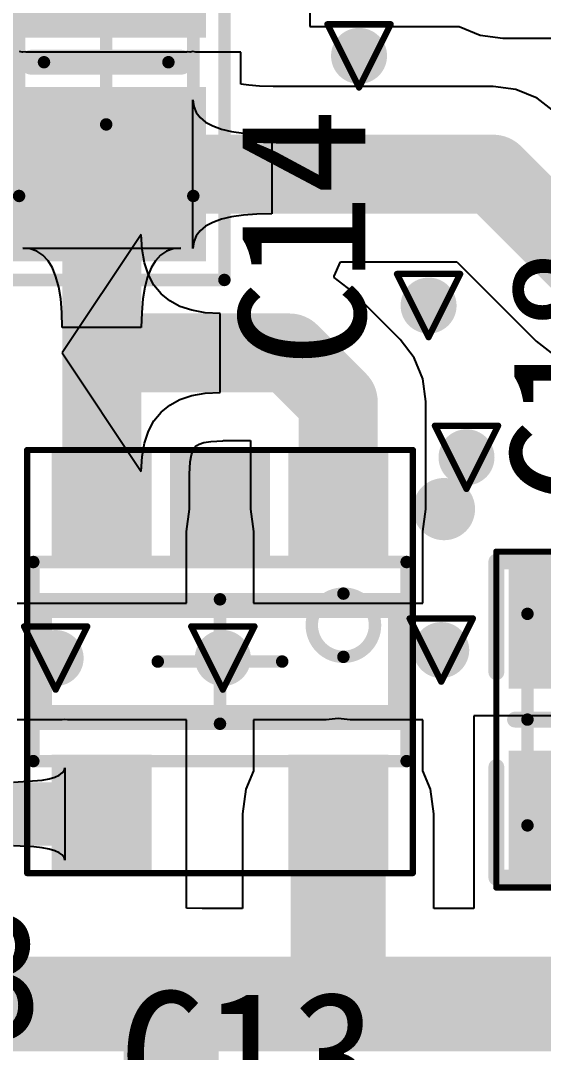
# Model space of a CAD drawing. Header units: millimetres. Extents: x 80 to 220, y 44 to 120.
# Drawn here: x 130.23 to 134.43, y 93.85 to 102.14 of the extents above; entities that cross this region are included whole.
import ezdxf

# ---------------------------------------------------------------- set-up
doc = ezdxf.new("R2010")
doc.units = ezdxf.units.MM
for name, color, linetype in [('BottomLayer', 5, 'Continuous'), ('DrillDrawing', 1, 'Continuous'), ('Mechanical13', 56, 'Continuous'), ('Mechanical15', 56, 'Continuous'), ('MultiLayer', 9, 'Continuous'), ('TopLayer', 1, 'Continuous'), ('TopOverlay', 2, 'Continuous'), ('TopPaste', 8, 'Continuous'), ('TopSolder', 216, 'Continuous'), ('ViaHoleLayer', 16, 'Continuous')]:
    doc.layers.add(name, color=color, linetype=linetype)

# ---------------------------------------------------------------- blocks, each defined once
blk = doc.blocks.new('C0603_18')
at = {"layer": 'Mechanical13', "const_width": 0.1}
for points in [[(0.85, 0.45), (-0.85, 0.45)], [(-0.85, -0.45), (-0.85, 0.45)], [(0.85, -0.45), (0.85, 0.45)], [(0.85, -0.45), (-0.85, -0.45)]]:
    blk.add_lwpolyline(points, dxfattribs=at)
at = {"layer": 'Mechanical13', "const_width": 0.05}
for points in [[(-0.875, 0.45, 1), (-0.825, 0.45, 1)], [(-0.875, 0.45, 1), (-0.825, 0.45, 1)], [(0.825, 0.45, 1), (0.875, 0.45, 1)], [(0.825, 0.45, 1), (0.875, 0.45, 1)], [(-0.875, -0.45, 1), (-0.825, -0.45, 1)], [(-0.875, -0.45, 1), (-0.825, -0.45, 1)], [(0.825, -0.45, 1), (0.875, -0.45, 1)], [(0.825, -0.45, 1), (0.875, -0.45, 1)]]:
    blk.add_lwpolyline(points, format="xyb", close=True, dxfattribs=at)
at = {"layer": 'Mechanical15'}
for points, const_width in [([(-1.35, -0.7), (-1.35, 0.7)], 0.05), ([(1.35, 0.7), (-1.35, 0.7)], 0.05), ([(1.35, -0.7), (1.35, 0.7)], 0.05), ([(0, -0.45), (0, 0.45)], 0.1), ([(0.45, 0), (-0.45, 0)], 0.1), ([(1.35, -0.7), (-1.35, -0.7)], 0.05)]:
    blk.add_lwpolyline(points, dxfattribs=dict(at, const_width=const_width))
for points, const_width in [([(-1.3625, 0.7, 1), (-1.3375, 0.7, 1)], 0.025), ([(-1.3625, 0.7, 1), (-1.3375, 0.7, 1)], 0.025), ([(1.3375, 0.7, 1), (1.3625, 0.7, 1)], 0.025), ([(1.3375, 0.7, 1), (1.3625, 0.7, 1)], 0.025), ([(-0.025, 0.45, 1), (0.025, 0.45, 1)], 0.05), ([(-0.475, 0, 1), (-0.425, 0, 1)], 0.05), ([(0.425, 0, 1), (0.475, 0, 1)], 0.05), ([(-0.025, -0.45, 1), (0.025, -0.45, 1)], 0.05), ([(-1.3625, -0.7, 1), (-1.3375, -0.7, 1)], 0.025), ([(-1.3625, -0.7, 1), (-1.3375, -0.7, 1)], 0.025), ([(1.3375, -0.7, 1), (1.3625, -0.7, 1)], 0.025), ([(1.3375, -0.7, 1), (1.3625, -0.7, 1)], 0.025)]:
    blk.add_lwpolyline(points, format="xyb", close=True, dxfattribs=dict(at, const_width=const_width))
at = {"layer": 'TopLayer'}
for points in [[(-0.35, -0.5), (-0.35, 0.5), (-1.15, -0.5), (-1.15, 0.5)], [(1.15, -0.5), (1.15, 0.5), (0.35, -0.5), (0.35, 0.5)]]:
    blk.add_solid(points, dxfattribs=at)
at = {"layer": 'TopOverlay', "const_width": 0.127}
for points in [[(-0.381, 0.7), (-1.27, 0.7)], [(-1.27, -0.7), (-1.27, 0.7)], [(1.27, 0.7), (0.381, 0.7)], [(1.27, -0.7), (1.27, 0.7)], [(0, -0.55), (0, 0.55)], [(-0.381, -0.7), (-1.27, -0.7)], [(1.27, -0.7), (0.381, -0.7)]]:
    blk.add_lwpolyline(points, dxfattribs=at)
at = {"layer": 'TopOverlay', "const_width": 0.0635}
for points in [[(-1.3017, 0.7, 1), (-1.2383, 0.7, 1)], [(-1.3017, 0.7, 1), (-1.2383, 0.7, 1)], [(-0.4128, 0.7, 1), (-0.3493, 0.7, 1)], [(0.3493, 0.7, 1), (0.4128, 0.7, 1)], [(1.2383, 0.7, 1), (1.3017, 0.7, 1)], [(1.2383, 0.7, 1), (1.3017, 0.7, 1)], [(-0.0318, 0.55, 1), (0.0318, 0.55, 1)], [(-0.0318, -0.55, 1), (0.0318, -0.55, 1)], [(-1.3017, -0.7, 1), (-1.2383, -0.7, 1)], [(-1.3017, -0.7, 1), (-1.2383, -0.7, 1)], [(-0.4128, -0.7, 1), (-0.3493, -0.7, 1)], [(0.3493, -0.7, 1), (0.4128, -0.7, 1)], [(1.2383, -0.7, 1), (1.3017, -0.7, 1)], [(1.2383, -0.7, 1), (1.3017, -0.7, 1)]]:
    blk.add_lwpolyline(points, format="xyb", close=True, dxfattribs=at)
at = {"layer": 'TopPaste'}
for points in [[(-0.35, -0.5), (-0.35, 0.5), (-1.15, -0.5), (-1.15, 0.5)], [(1.15, -0.5), (1.15, 0.5), (0.35, -0.5), (0.35, 0.5)]]:
    blk.add_solid(points, dxfattribs=at)
at = {"layer": 'TopSolder'}
for points in [[(-0.2484, -0.6016), (-0.2484, 0.6016), (-1.2516, -0.6016), (-1.2516, 0.6016)], [(1.2516, -0.6016), (1.2516, 0.6016), (0.2484, -0.6016), (0.2484, 0.6016)]]:
    blk.add_solid(points, dxfattribs=at)
blk = doc.blocks.new('SOT_23_5PIN_21')
at = {"layer": 'Mechanical13', "const_width": 0.1}
for points in [[(-0.7999, -1.5001), (-0.7999, 1.4999)], [(0.8001, 1.4999), (-0.7999, 1.4999)], [(0.8001, -1.5001), (0.8001, 1.4999)], [(0.8001, -1.5001), (-0.7999, -1.5001)]]:
    blk.add_lwpolyline(points, dxfattribs=at)
at = {"layer": 'Mechanical13'}
for points, const_width in [([(-0.8249, 1.4999, 1), (-0.7749, 1.4999, 1)], 0.05), ([(-0.8249, 1.4999, 1), (-0.7749, 1.4999, 1)], 0.05), ([(0.7751, 1.4999, 1), (0.8251, 1.4999, 1)], 0.05), ([(0.7751, 1.4999, 1), (0.8251, 1.4999, 1)], 0.05), ([(-0.0379, 0.9919, 1), (-0.5459, 0.9919, 1)], 0.1), ([(-0.5709, 0.9919, 1), (-0.5209, 0.9919, 1)], 0.05), ([(-0.0629, 0.9919, 1), (-0.0129, 0.9919, 1)], 0.05), ([(-0.8249, -1.5001, 1), (-0.7749, -1.5001, 1)], 0.05), ([(-0.8249, -1.5001, 1), (-0.7749, -1.5001, 1)], 0.05), ([(0.7751, -1.5001, 1), (0.8251, -1.5001, 1)], 0.05), ([(0.7751, -1.5001, 1), (0.8251, -1.5001, 1)], 0.05)]:
    blk.add_lwpolyline(points, format="xyb", close=True, dxfattribs=dict(at, const_width=const_width))
at = {"layer": 'Mechanical15'}
for points, const_width in [([(1.7, 1.55), (-1.7, 1.55)], 0.05), ([(-1.7, -1.55), (-1.7, 1.55)], 0.05), ([(1.7, -1.55), (1.7, 1.55)], 0.05), ([(0, -0.5), (0, 0.5)], 0.1), ([(0.5, 0), (-0.5, 0)], 0.1), ([(1.7, -1.55), (-1.7, -1.55)], 0.05)]:
    blk.add_lwpolyline(points, dxfattribs=dict(at, const_width=const_width))
for points, const_width in [([(-1.7125, 1.55, 1), (-1.6875, 1.55, 1)], 0.025), ([(-1.7125, 1.55, 1), (-1.6875, 1.55, 1)], 0.025), ([(1.6875, 1.55, 1), (1.7125, 1.55, 1)], 0.025), ([(1.6875, 1.55, 1), (1.7125, 1.55, 1)], 0.025), ([(-0.025, 0.5, 1), (0.025, 0.5, 1)], 0.05), ([(-0.525, 0, 1), (-0.475, 0, 1)], 0.05), ([(0.475, 0, 1), (0.525, 0, 1)], 0.05), ([(-0.025, -0.5, 1), (0.025, -0.5, 1)], 0.05), ([(-1.7125, -1.55, 1), (-1.6875, -1.55, 1)], 0.025), ([(-1.7125, -1.55, 1), (-1.6875, -1.55, 1)], 0.025), ([(1.6875, -1.55, 1), (1.7125, -1.55, 1)], 0.025), ([(1.6875, -1.55, 1), (1.7125, -1.55, 1)], 0.025)]:
    blk.add_lwpolyline(points, format="xyb", close=True, dxfattribs=dict(at, const_width=const_width))
at = {"layer": 'TopLayer'}
for points in [[(-0.85, 0.65), (-0.85, 1.25), (-1.6, 0.65), (-1.6, 1.25)], [(1.6, 0.65), (1.6, 1.25), (0.85, 0.65), (0.85, 1.25)], [(-0.85, -0.3), (-0.85, 0.3), (-1.6, -0.3), (-1.6, 0.3)], [(-0.85, -1.25), (-0.85, -0.65), (-1.6, -1.25), (-1.6, -0.65)], [(1.6, -1.25), (1.6, -0.65), (0.85, -1.25), (0.85, -0.65)]]:
    blk.add_solid(points, dxfattribs=at)
at = {"layer": 'TopOverlay'}
for points, const_width in [([(-1.1, 1.8, 1), (-1.35, 1.8, 1)], 0.25), ([(-1.4125, 1.8, 1), (-1.2875, 1.8, 1)], 0.125), ([(-1.1625, 1.8, 1), (-1.0375, 1.8, 1)], 0.125), ([(-0.5, 1.45, 1), (-0.4, 1.45, 1)], 0.1), ([(-0.5, 1.45, 1), (-0.4, 1.45, 1)], 0.1), ([(0.4, 1.45, 1), (0.5, 1.45, 1)], 0.1), ([(0.4, 1.45, 1), (0.5, 1.45, 1)], 0.1), ([(-0.5, -1.45, 1), (-0.4, -1.45, 1)], 0.1), ([(-0.5, -1.45, 1), (-0.4, -1.45, 1)], 0.1), ([(0.4, -1.45, 1), (0.5, -1.45, 1)], 0.1), ([(0.4, -1.45, 1), (0.5, -1.45, 1)], 0.1)]:
    blk.add_lwpolyline(points, format="xyb", close=True, dxfattribs=dict(at, const_width=const_width))
at = {"layer": 'TopOverlay', "const_width": 0.2}
for points in [[(-0.45, -1.45), (-0.45, 1.45)], [(0.45, 1.45), (-0.45, 1.45)], [(0.45, -1.45), (0.45, 1.45)], [(0.45, -1.45), (-0.45, -1.45)]]:
    blk.add_lwpolyline(points, dxfattribs=at)
at = {"layer": 'TopPaste'}
for points in [[(-0.85, 0.65), (-0.85, 1.25), (-1.6, 0.65), (-1.6, 1.25)], [(1.6, 0.65), (1.6, 1.25), (0.85, 0.65), (0.85, 1.25)], [(-0.85, -0.3), (-0.85, 0.3), (-1.6, -0.3), (-1.6, 0.3)], [(-0.85, -1.25), (-0.85, -0.65), (-1.6, -1.25), (-1.6, -0.65)], [(1.6, -1.25), (1.6, -0.65), (0.85, -1.25), (0.85, -0.65)]]:
    blk.add_solid(points, dxfattribs=at)
at = {"layer": 'TopSolder'}
for points in [[(-0.7484, 0.5484), (-0.7484, 1.3516), (-1.7016, 0.5484), (-1.7016, 1.3516)], [(1.7016, 0.5484), (1.7016, 1.3516), (0.7484, 0.5484), (0.7484, 1.3516)], [(-0.7484, -0.4016), (-0.7484, 0.4016), (-1.7016, -0.4016), (-1.7016, 0.4016)], [(-0.7484, -1.3516), (-0.7484, -0.5484), (-1.7016, -1.3516), (-1.7016, -0.5484)], [(1.7016, -1.3516), (1.7016, -0.5484), (0.7484, -1.3516), (0.7484, -0.5484)]]:
    blk.add_solid(points, dxfattribs=at)
blk = doc.blocks.new('C0805_33')
at = {"layer": 'Mechanical13', "const_width": 0.1}
for points in [[(-1.075, 0.7), (-1.075, -0.7)], [(-1.075, 0.7), (1.075, 0.7)], [(1.075, 0.7), (1.075, -0.7)], [(-1.075, -0.7), (1.075, -0.7)]]:
    blk.add_lwpolyline(points, dxfattribs=at)
at = {"layer": 'Mechanical13', "const_width": 0.05}
for points in [[(-1.1, 0.7, 1), (-1.05, 0.7, 1)], [(-1.1, 0.7, 1), (-1.05, 0.7, 1)], [(1.05, 0.7, 1), (1.1, 0.7, 1)], [(1.05, 0.7, 1), (1.1, 0.7, 1)], [(-1.1, -0.7, 1), (-1.05, -0.7, 1)], [(-1.1, -0.7, 1), (-1.05, -0.7, 1)], [(1.05, -0.7, 1), (1.1, -0.7, 1)], [(1.05, -0.7, 1), (1.1, -0.7, 1)]]:
    blk.add_lwpolyline(points, format="xyb", close=True, dxfattribs=at)
at = {"layer": 'Mechanical15', "const_width": 0.1}
for points in [[(-1.75, 0.95), (-1.75, -0.95)], [(-1.75, 0.95), (1.75, 0.95)], [(1.75, 0.95), (1.75, -0.95)], [(0, 0.5), (0, -0.5)], [(-0.5, 0), (0.5, 0)], [(-1.75, -0.95), (1.75, -0.95)]]:
    blk.add_lwpolyline(points, dxfattribs=at)
at = {"layer": 'Mechanical15', "const_width": 0.05}
for points in [[(-1.775, 0.95, 1), (-1.725, 0.95, 1)], [(-1.775, 0.95, 1), (-1.725, 0.95, 1)], [(1.725, 0.95, 1), (1.775, 0.95, 1)], [(1.725, 0.95, 1), (1.775, 0.95, 1)], [(-0.025, 0.5, 1), (0.025, 0.5, 1)], [(-0.525, 0, 1), (-0.475, 0, 1)], [(0.475, 0, 1), (0.525, 0, 1)], [(-0.025, -0.5, 1), (0.025, -0.5, 1)], [(-1.775, -0.95, 1), (-1.725, -0.95, 1)], [(-1.775, -0.95, 1), (-1.725, -0.95, 1)], [(1.725, -0.95, 1), (1.775, -0.95, 1)], [(1.725, -0.95, 1), (1.775, -0.95, 1)]]:
    blk.add_lwpolyline(points, format="xyb", close=True, dxfattribs=at)
at = {"layer": 'TopLayer'}
for points in [[(-0.3, -0.7), (-0.3, 0.7), (-1.5, -0.7), (-1.5, 0.7)], [(1.5, -0.7), (1.5, 0.7), (0.3, -0.7), (0.3, 0.7)]]:
    blk.add_solid(points, dxfattribs=at)
at = {"layer": 'TopOverlay', "const_width": 0.2}
blk.add_lwpolyline([(0, 0.6), (0, -0.6)], dxfattribs=at)
at = {"layer": 'TopOverlay', "const_width": 0.1}
for points in [[(-0.05, 0.6, 1), (0.05, 0.6, 1)], [(-0.05, -0.6, 1), (0.05, -0.6, 1)]]:
    blk.add_lwpolyline(points, format="xyb", close=True, dxfattribs=at)
at = {"layer": 'TopPaste'}
for points in [[(-0.3, -0.7), (-0.3, 0.7), (-1.5, -0.7), (-1.5, 0.7)], [(1.5, -0.7), (1.5, 0.7), (0.3, -0.7), (0.3, 0.7)]]:
    blk.add_solid(points, dxfattribs=at)
at = {"layer": 'TopSolder'}
for points in [[(-0.1984, -0.8016), (-0.1984, 0.8016), (-1.6016, -0.8016), (-1.6016, 0.8016)], [(1.6016, -0.8016), (1.6016, 0.8016), (0.1984, -0.8016), (0.1984, 0.8016)]]:
    blk.add_solid(points, dxfattribs=at)

msp = doc.modelspace()

# ---------------------------------------------------------------- linework, layer by layer
at = {"layer": 'BottomLayer', "const_width": 0.225}
for points in [[(132.8335, 101.8606, 1), (133.0585, 101.8606, 1)], [(133.3923, 99.854, 1), (133.6173, 99.854, 1)], [(133.6971, 98.6348, 1), (133.9221, 98.6348, 1)], [(133.4939, 97.0854, 1), (133.7189, 97.0854, 1)], [(130.3951, 97.0212, 1), (130.6201, 97.0212, 1)], [(131.7388, 97.0212, 1), (131.9638, 97.0212, 1)]]:
    msp.add_lwpolyline(points, format="xyb", close=True, dxfattribs=at)
at = {"layer": 'DrillDrawing', "const_width": 0.0508}
for points in [[(132.692, 102.1146), (133.2, 102.1146)], [(132.692, 102.1146), (132.946, 101.6066)], [(132.946, 101.6066), (133.2, 102.1146)], [(133.2508, 100.108), (133.7588, 100.108)], [(133.2508, 100.108), (133.5048, 99.6)], [(133.5048, 99.6), (133.7588, 100.108)], [(133.5556, 98.8888), (134.0636, 98.8888)], [(133.5556, 98.8888), (133.8096, 98.3808)], [(133.8096, 98.3808), (134.0636, 98.8888)], [(133.3524, 97.3394), (133.8604, 97.3394)], [(133.3524, 97.3394), (133.6064, 96.8314)], [(133.6064, 96.8314), (133.8604, 97.3394)], [(130.2536, 97.2752), (130.7616, 97.2752)], [(130.2536, 97.2752), (130.5076, 96.7672)], [(130.5076, 96.7672), (130.7616, 97.2752)], [(131.5973, 97.2752), (132.1053, 97.2752)], [(131.5973, 97.2752), (131.8513, 96.7672)], [(131.8513, 96.7672), (132.1053, 97.2752)]]:
    msp.add_lwpolyline(points, dxfattribs=at)
at = {"layer": 'DrillDrawing', "const_width": 0.0254}
for points in [[(132.6793, 102.1146, 1), (132.7047, 102.1146, 1)], [(132.6793, 102.1146, 1), (132.7047, 102.1146, 1)], [(133.1873, 102.1146, 1), (133.2127, 102.1146, 1)], [(133.1873, 102.1146, 1), (133.2127, 102.1146, 1)], [(132.9333, 101.6066, 1), (132.9587, 101.6066, 1)], [(132.9333, 101.6066, 1), (132.9587, 101.6066, 1)], [(133.2381, 100.108, 1), (133.2635, 100.108, 1)], [(133.2381, 100.108, 1), (133.2635, 100.108, 1)], [(133.7461, 100.108, 1), (133.7715, 100.108, 1)], [(133.7461, 100.108, 1), (133.7715, 100.108, 1)], [(133.4921, 99.6, 1), (133.5175, 99.6, 1)], [(133.4921, 99.6, 1), (133.5175, 99.6, 1)], [(133.5429, 98.8888, 1), (133.5683, 98.8888, 1)], [(133.5429, 98.8888, 1), (133.5683, 98.8888, 1)], [(134.0509, 98.8888, 1), (134.0763, 98.8888, 1)], [(134.0509, 98.8888, 1), (134.0763, 98.8888, 1)], [(133.7969, 98.3808, 1), (133.8223, 98.3808, 1)], [(133.7969, 98.3808, 1), (133.8223, 98.3808, 1)], [(133.3397, 97.3394, 1), (133.3651, 97.3394, 1)], [(133.3397, 97.3394, 1), (133.3651, 97.3394, 1)], [(133.8477, 97.3394, 1), (133.8731, 97.3394, 1)], [(133.8477, 97.3394, 1), (133.8731, 97.3394, 1)], [(130.2409, 97.2752, 1), (130.2663, 97.2752, 1)], [(130.2409, 97.2752, 1), (130.2663, 97.2752, 1)], [(130.7489, 97.2752, 1), (130.7743, 97.2752, 1)], [(130.7489, 97.2752, 1), (130.7743, 97.2752, 1)], [(131.5846, 97.2752, 1), (131.61, 97.2752, 1)], [(131.5846, 97.2752, 1), (131.61, 97.2752, 1)], [(132.0926, 97.2752, 1), (132.118, 97.2752, 1)], [(132.0926, 97.2752, 1), (132.118, 97.2752, 1)], [(133.5937, 96.8314, 1), (133.6191, 96.8314, 1)], [(133.5937, 96.8314, 1), (133.6191, 96.8314, 1)], [(130.4949, 96.7672, 1), (130.5203, 96.7672, 1)], [(130.4949, 96.7672, 1), (130.5203, 96.7672, 1)], [(131.8386, 96.7672, 1), (131.864, 96.7672, 1)], [(131.8386, 96.7672, 1), (131.864, 96.7672, 1)]]:
    msp.add_lwpolyline(points, format="xyb", close=True, dxfattribs=at)
at = {"layer": 'MultiLayer', "const_width": 0.225}
for points in [[(132.8335, 101.8606, 1), (133.0585, 101.8606, 1)], [(133.3923, 99.854, 1), (133.6173, 99.854, 1)], [(133.6971, 98.6348, 1), (133.9221, 98.6348, 1)], [(133.4939, 97.0854, 1), (133.7189, 97.0854, 1)], [(130.3951, 97.0212, 1), (130.6201, 97.0212, 1)], [(131.7388, 97.0212, 1), (131.9638, 97.0212, 1)]]:
    msp.add_lwpolyline(points, format="xyb", close=True, dxfattribs=at)
at = {"layer": 'TopLayer'}
for p, q in [((132.5508, 103.8972), (132.5508, 102.0972)), ((132.5508, 102.0972), (133.7516, 102.0972)), ((133.7516, 102.0972), (133.9194, 102.0277)), ((133.9194, 102.0277), (134.1018, 102.0037)), ((134.1018, 102.0037), (134.9565, 102.0037)), ((130.2392, 101.8908), (130.217, 101.8952)), ((130.2452, 101.8908), (130.2392, 101.8908)), ((130.265, 101.8922), (130.2452, 101.8908)), ((130.2694, 101.8908), (130.265, 101.8922)), ((131.5597, 101.8908), (130.2694, 101.8908)), ((131.5648, 101.8925), (131.5597, 101.8908)), ((131.5863, 101.8908), (131.5648, 101.8925)), ((131.5887, 101.8908), (131.5863, 101.8908)), ((131.6109, 101.8952), (131.5887, 101.8908)), ((131.6331, 101.8908), (131.6109, 101.8952)), ((131.995, 101.8908), (131.6331, 101.8908)), ((131.995, 101.6344), (131.995, 101.8908)), ((131.9952, 101.6343), (131.995, 101.6344)), ((132.0606, 101.6247), (131.9952, 101.6343)), ((132.1449, 101.6182), (132.0606, 101.6247)), ((132.2549, 101.6157), (132.1449, 101.6182)), ((132.2609, 101.6143), (132.2549, 101.6157)), ((134.0238, 101.6143), (132.2609, 101.6143)), ((134.2061, 101.5903), (134.0238, 101.6143)), ((134.3761, 101.5199), (134.2061, 101.5903)), ((131.6109, 100.3128), (131.6109, 101.5067)), ((131.6109, 101.5067), (131.6173, 101.4537)), ((134.522, 101.408), (134.3761, 101.5199)), ((131.6173, 101.4537), (131.6363, 101.4061)), ((131.6363, 101.4061), (131.6681, 101.3642)), ((131.6681, 101.3642), (131.7125, 101.3279)), ((131.7125, 101.3279), (131.7697, 101.2972)), ((131.7697, 101.2972), (131.8395, 101.272)), ((131.8395, 101.272), (131.9221, 101.2524)), ((131.9221, 101.2524), (132.0173, 101.2385)), ((132.0173, 101.2385), (132.1253, 101.2301)), ((132.1253, 101.2301), (132.2459, 101.2273)), ((132.2459, 101.2273), (132.2459, 100.5923)), ((132.0173, 100.5811), (131.9221, 100.5671)), ((132.1253, 100.5895), (132.0173, 100.5811)), ((132.2459, 100.5923), (132.1253, 100.5895)), ((131.7697, 100.5224), (131.7125, 100.4917)), ((131.8395, 100.5476), (131.7697, 100.5224)), ((131.9221, 100.5671), (131.8395, 100.5476)), ((131.1959, 100.4255), (130.5609, 99.473)), ((131.2022, 100.3048), (131.1959, 100.4255)), ((131.6363, 100.4134), (131.6173, 100.3659)), ((131.6681, 100.4554), (131.6363, 100.4134)), ((131.7125, 100.4917), (131.6681, 100.4554)), ((131.6173, 100.3659), (131.6109, 100.3128)), ((130.3037, 100.3095), (130.2434, 100.3159)), ((130.2434, 100.3159), (131.5134, 100.3159)), ((130.3577, 100.2904), (130.3037, 100.3095)), ((130.4053, 100.2585), (130.3577, 100.2904)), ((130.4466, 100.2138), (130.4053, 100.2585)), ((131.2213, 100.1969), (131.2022, 100.3048)), ((131.3515, 100.2585), (131.3102, 100.2138)), ((131.3991, 100.2904), (131.3515, 100.2585)), ((131.4531, 100.3095), (131.3991, 100.2904)), ((131.5134, 100.3159), (131.4531, 100.3095)), ((130.4815, 100.1564), (130.4466, 100.2138)), ((131.253, 100.1016), (131.2213, 100.1969)), ((131.3102, 100.2138), (131.2753, 100.1564)), ((132.7449, 100.0913), (132.7972, 100.2053)), ((132.7972, 100.2053), (133.732, 100.2053)), ((133.732, 100.2053), (134.3688, 99.5684)), ((130.5101, 100.0862), (130.4815, 100.1564)), ((130.5323, 100.0032), (130.5101, 100.0862)), ((131.2467, 100.0862), (131.2245, 100.0032)), ((131.2753, 100.1564), (131.2467, 100.0862)), ((131.2975, 100.0191), (131.253, 100.1016)), ((132.7458, 100.0783), (132.7449, 100.0913)), ((132.8854, 99.9712), (132.7458, 100.0783)), ((130.5482, 99.9075), (130.5323, 100.0032)), ((131.2245, 100.0032), (131.2086, 99.9075)), ((131.3546, 99.9492), (131.2975, 100.0191)), ((131.4245, 99.8921), (131.3546, 99.9492)), ((133.2766, 99.58), (132.8854, 99.9712)), ((130.5577, 99.7991), (130.5482, 99.9075)), ((131.2086, 99.9075), (131.1991, 99.7991)), ((131.507, 99.8476), (131.4245, 99.8921)), ((131.6023, 99.8159), (131.507, 99.8476)), ((130.5609, 99.6778), (130.5577, 99.7991)), ((131.1991, 99.7991), (131.1959, 99.6778)), ((131.7102, 99.7968), (131.6023, 99.8159)), ((131.8309, 99.7905), (131.7102, 99.7968)), ((131.8309, 99.1555), (131.8309, 99.7905)), ((131.1959, 99.6778), (130.5609, 99.6778)), ((133.3885, 99.4341), (133.2766, 99.58)), ((134.3688, 99.5684), (134.5147, 99.4565)), ((130.5609, 99.473), (130.5609, 99.473)), ((130.5609, 99.473), (130.5609, 99.473)), ((130.5609, 99.473), (130.5609, 99.473)), ((130.5609, 99.473), (130.5609, 99.473)), ((130.5609, 99.473), (130.5609, 99.473)), ((130.5609, 99.473), (130.5609, 99.473)), ((130.5609, 99.473), (130.5609, 99.473)), ((130.5609, 99.473), (130.5609, 99.473)), ((130.5609, 99.473), (130.5609, 99.473)), ((130.5609, 99.473), (130.5609, 99.473)), ((130.5609, 99.473), (131.1959, 98.5205)), ((133.4589, 99.2641), (133.3885, 99.4341)), ((133.4829, 99.0818), (133.4589, 99.2641)), ((131.4245, 99.0539), (131.507, 99.0983)), ((131.507, 99.0983), (131.6023, 99.1301)), ((131.6023, 99.1301), (131.7102, 99.1491)), ((131.7102, 99.1491), (131.8309, 99.1555)), ((131.3546, 98.9967), (131.4245, 99.0539)), ((133.4829, 98.2182), (133.4829, 99.0818)), ((131.253, 98.8443), (131.2975, 98.9269)), ((131.2975, 98.9269), (131.3546, 98.9967)), ((131.2213, 98.7491), (131.253, 98.8443)), ((131.6617, 98.7404), (131.698, 98.7525)), ((131.698, 98.7525), (131.7544, 98.7625)), ((131.7544, 98.7625), (131.8513, 98.7676)), ((131.8513, 98.7676), (131.8549, 98.7685)), ((131.8549, 98.7685), (132.0739, 98.7685)), ((132.0739, 98.7685), (132.0739, 98.2182)), ((131.2022, 98.6411), (131.2213, 98.7491)), ((131.5989, 98.6534), (131.611, 98.6897)), ((131.611, 98.6897), (131.6218, 98.7098)), ((131.6218, 98.7098), (131.6307, 98.7207)), ((131.6307, 98.7207), (131.6416, 98.7296)), ((131.6416, 98.7296), (131.6617, 98.7404)), ((131.1959, 98.5205), (131.2022, 98.6411)), ((131.5838, 98.5001), (131.5889, 98.597)), ((131.5889, 98.597), (131.5989, 98.6534)), ((131.5829, 98.4965), (131.5838, 98.5001)), ((131.5829, 98.2182), (131.5829, 98.4965)), ((131.5594, 98.0395), (131.5829, 98.2182)), ((132.0739, 98.2182), (132.0974, 98.0395)), ((133.4594, 98.0395), (133.4829, 98.2182)), ((131.5594, 97.4622), (131.5594, 98.0395)), ((132.0974, 98.0395), (132.0974, 97.4622)), ((133.4594, 97.4622), (133.4594, 98.0395)), ((130.1974, 97.4622), (131.5594, 97.4622)), ((132.0974, 97.4622), (133.4594, 97.4622)), ((130.5592, 96.5242), (130.1974, 96.5242)), ((130.5814, 96.5286), (130.5592, 96.5242)), ((130.6036, 96.5242), (130.5814, 96.5286)), ((131.5594, 96.5242), (130.6036, 96.5242)), ((131.5594, 95.0122), (131.5594, 96.5242)), ((132.6829, 96.5242), (132.0974, 96.5242)), ((132.0974, 96.5242), (132.0974, 96.1153)), ((132.7784, 96.5368), (132.6829, 96.5242)), ((132.8739, 96.5242), (132.7784, 96.5368)), ((133.4594, 96.5242), (132.8739, 96.5242)), ((133.4594, 96.1153), (133.4594, 96.5242)), ((135.2241, 96.5576), (133.8684, 96.5576)), ((133.8684, 96.5576), (133.8684, 95.0092)), ((130.5357, 96.08), (130.5611, 96.0977)), ((130.5611, 96.0977), (130.5764, 96.1177)), ((130.5764, 96.1177), (130.5814, 96.1401)), ((130.5814, 96.1401), (130.5814, 95.3962)), ((132.0974, 96.1153), (132.036, 95.9671)), ((133.5208, 95.9671), (133.4594, 96.1153)), ((130.17, 96.0234), (130.3986, 96.0411)), ((130.3986, 96.0411), (130.4544, 96.0517)), ((130.4544, 96.0517), (130.5002, 96.0647)), ((130.5002, 96.0647), (130.5357, 96.08)), ((132.036, 95.9671), (132.0098, 95.7682)), ((133.547, 95.7682), (133.5208, 95.9671)), ((132.0098, 95.7682), (132.0098, 95.0092)), ((133.547, 95.0092), (133.547, 95.7682)), ((130.3325, 95.5036), (130.17, 95.513)), ((130.3986, 95.4953), (130.3325, 95.5036)), ((130.4544, 95.4847), (130.3986, 95.4953)), ((130.5002, 95.4717), (130.4544, 95.4847)), ((130.5357, 95.4564), (130.5002, 95.4717)), ((130.5611, 95.4387), (130.5357, 95.4564)), ((130.5764, 95.4187), (130.5611, 95.4387)), ((130.5814, 95.3962), (130.5764, 95.4187)), ((131.6851, 95.0092), (131.5594, 95.0122)), ((132.0098, 95.0092), (131.6851, 95.0092)), ((133.8684, 95.0092), (133.547, 95.0092))]:
    msp.add_line(p, q, dxfattribs=at)
for points, const_width in [([(132.8335, 101.8606, 1), (133.0585, 101.8606, 1)], 0.225), ([(130.7442, 100.9208, 1), (131.0617, 100.9208, 1)], 0.3175), ([(130.7196, 100.8742, 1), (131.0371, 100.8742, 1)], 0.3175), ([(130.7552, 100.9098, 1), (131.0727, 100.9098, 1)], 0.3175), ([(133.865, 100.9098, 1), (134.1825, 100.9098, 1)], 0.3175), ([(133.865, 100.9098, 1), (134.1825, 100.9098, 1)], 0.3175), ([(133.3923, 99.854, 1), (133.6173, 99.854, 1)], 0.225), ([(130.7196, 99.473, 1), (131.0371, 99.473, 1)], 0.3175), ([(130.7196, 99.473, 1), (131.0371, 99.473, 1)], 0.3175), ([(130.7196, 99.473, 1), (131.0371, 99.473, 1)], 0.3175), ([(132.2284, 99.473, 1), (132.5459, 99.473, 1)], 0.3175), ([(132.2284, 99.473, 1), (132.5459, 99.473, 1)], 0.3175), ([(132.6196, 99.0818, 1), (132.9371, 99.0818, 1)], 0.3175), ([(132.6196, 99.0818, 1), (132.9371, 99.0818, 1)], 0.3175), ([(133.6971, 98.6348, 1), (133.9221, 98.6348, 1)], 0.225), ([(130.7196, 98.2182, 1), (131.0371, 98.2182, 1)], 0.3175), ([(132.6196, 98.2182, 1), (132.9371, 98.2182, 1)], 0.3175), ([(133.4939, 97.0854, 1), (133.7189, 97.0854, 1)], 0.225), ([(130.3951, 97.0212, 1), (130.6201, 97.0212, 1)], 0.225), ([(131.7388, 97.0212, 1), (131.9638, 97.0212, 1)], 0.225), ([(132.5879, 95.7682, 1), (132.9689, 95.7682, 1)], 0.381), ([(130.7514, 95.7682, 1), (131.0054, 95.7682, 1)], 0.254), ([(132.5879, 94.2558, 1), (132.9689, 94.2558, 1)], 0.381), ([(131.2459, 94.2008, 1), (131.6269, 94.2008, 1)], 0.381)]:
    msp.add_lwpolyline(points, format="xyb", close=True, dxfattribs=dict(at, const_width=const_width))
for points, const_width in [([(125.1888, 100.9208), (130.903, 100.9208)], 0.635), ([(130.8784, 99.473), (130.8784, 100.8742)], 0.635), ([(130.914, 100.9098), (134.0238, 100.9098)], 0.635), ([(134.0238, 100.9098), (134.867, 100.0666)], 0.635), ([(130.8784, 98.2182), (130.8784, 99.473)], 0.635), ([(130.8784, 99.473), (132.3872, 99.473)], 0.635), ([(132.3872, 99.473), (132.7784, 99.0818)], 0.635), ([(132.7784, 98.2182), (132.7784, 99.0818)], 0.635), ([(132.7784, 94.2558), (132.7784, 95.7682)], 0.762), ([(128.9666, 95.7682), (130.8784, 95.7682)], 0.508), ([(128.0946, 94.2406), (138.153, 94.2406)], 0.762), ([(131.4364, 92.3864), (131.4364, 94.2008)], 0.762)]:
    msp.add_lwpolyline(points, dxfattribs=dict(at, const_width=const_width))
at = {"layer": 'ViaHoleLayer', "const_width": 0.1}
for points in [[(132.896, 101.8606, 1), (132.996, 101.8606, 1)], [(133.4548, 99.854, 1), (133.5548, 99.854, 1)], [(133.7596, 98.6348, 1), (133.8596, 98.6348, 1)], [(133.5564, 97.0854, 1), (133.6564, 97.0854, 1)], [(130.4576, 97.0212, 1), (130.5576, 97.0212, 1)], [(131.8013, 97.0212, 1), (131.9013, 97.0212, 1)]]:
    msp.add_lwpolyline(points, format="xyb", close=True, dxfattribs=at)

# ---------------------------------------------------------------- block references
for name, p, rotation in [('C0805_33', (130.914, 101.8098), 90), ('SOT_23_5PIN_21', (131.8284, 96.9932), 270), ('C0603_18', (134.7494, 96.5266), 270)]:
    msp.add_blockref(name, p, dxfattribs=dict(rotation=rotation))

# ---------------------------------------------------------------- texts
at = {"layer": 'TopOverlay'}
for s, p in [('C14', (132.9968, 99.3621)), ('C18', (135.1812, 98.2547))]:
    msp.add_text(s, height=1.016, rotation=90, dxfattribs=at).set_placement(p)
for s, p in [('U3', (129.0344, 93.9612)), ('C13', (131.0156, 93.3262))]:
    msp.add_text(s, height=1.016, dxfattribs=at).set_placement(p)

doc.saveas('drawing.dxf')
